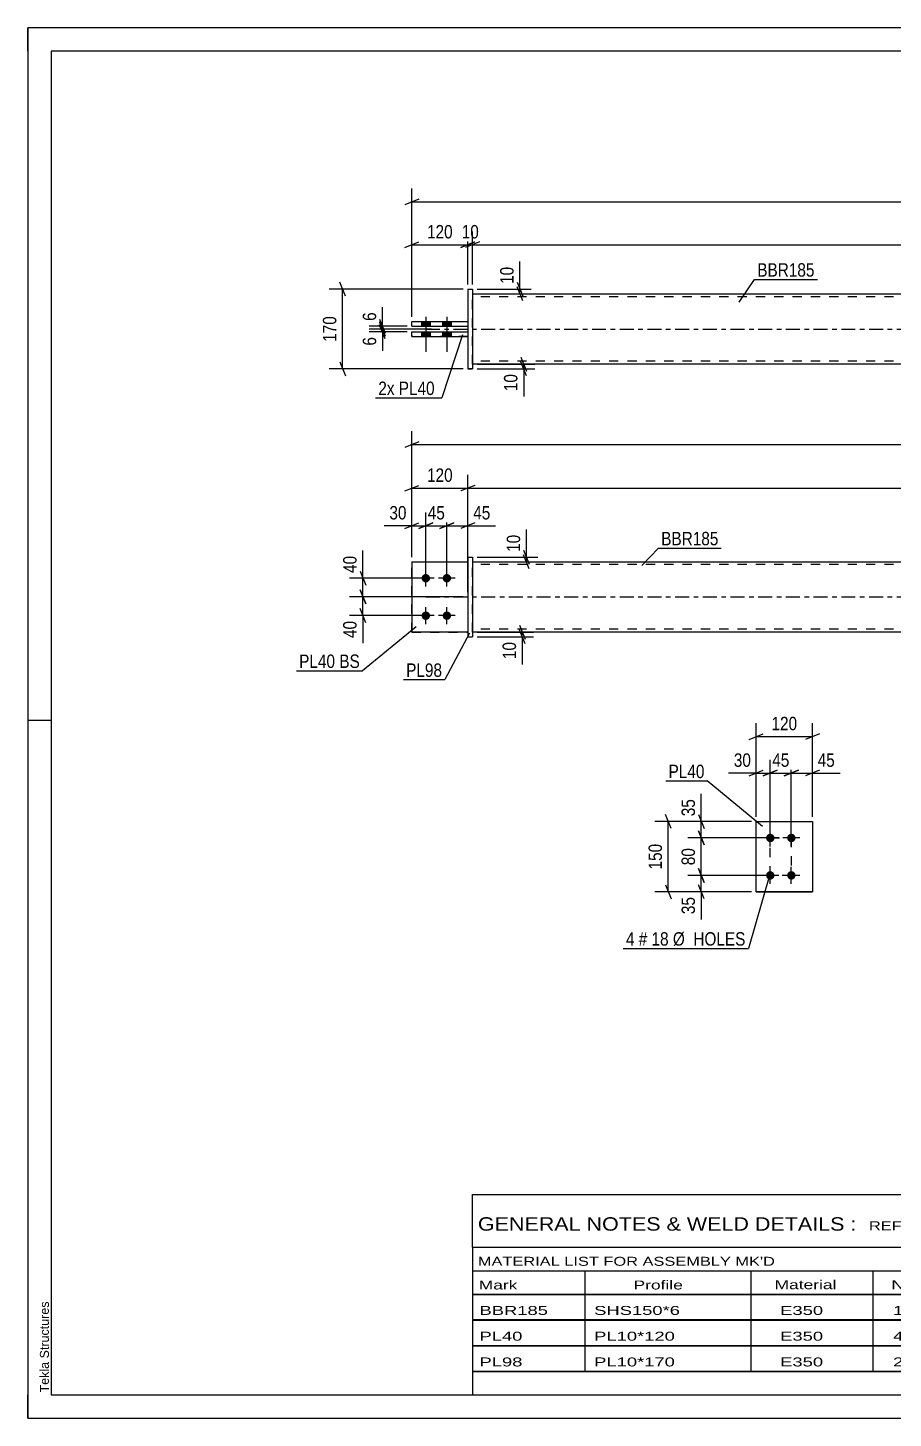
# Model space of a CAD drawing. Header units: millimetres. Extents: x 0 to 420, y 0 to 297.
# Drawn here: x 0 to 184.9, y 0 to 297 of the extents above; entities that cross this region are included whole.
import ezdxf

# ---------------------------------------------------------------- set-up
doc = ezdxf.new("R2010")
doc.units = ezdxf.units.MM
doc.linetypes.add('DXK_LINE_DOT2', pattern=[3.9198, 1.9599, -1.9599])
doc.linetypes.add('DXK_LINE_DOT3', pattern=[5.9187, 2.979, -0.9799, 0.9799, -0.9799])
doc.styles.add('Arial', font='ARIAL.TTF', dxfattribs={"height": 0.2})
doc.styles.add('Arial Narrow', font='ARIALN.TTF', dxfattribs={"height": 0.2})

# ---------------------------------------------------------------- blocks, each defined once
blk = doc.blocks.new('Unknown-580608851-1163')
at = {"color": 5, "linetype": 'Continuous'}
for p, q in [((420, 297), (0, 297)), ((0, 297), (0, 0)), ((0, 292), (0, 297)), ((415, 292), (5, 292)), ((5, 292), (5, 5)), ((5, 149), (0, 149)), ((0, 0), (0, 5)), ((5, 5), (415, 5)), ((0, 0), (420, 0))]:
    blk.add_line(p, q, dxfattribs=at)
at = {"color": 174, "linetype": 'Continuous', "style": 'Arial'}
blk.add_text('Tekla Structures', height=1.9102, rotation=90, dxfattribs=at).set_placement((4.5, 5.5))
blk = doc.blocks.new('Part-580608851-1769 - 1733')
at = {"color": 2, "linetype": 'Continuous'}
for p, q in [((82.03, 182.93), (94.03, 182.93)), ((82.03, 182.93), (82.03, 167.93)), ((94.03, 167.93), (82.03, 167.93)), ((82.03, 167.93), (82.03, 167.93))]:
    blk.add_line(p, q, dxfattribs=at)
at = {"color": 7, "linetype": 'DXK_LINE_DOT2'}
for p, q in [((82.03, 182.93), (94.03, 182.93)), ((94.03, 182.93), (94.03, 182.93)), ((94.03, 182.93), (94.03, 167.93)), ((82.03, 167.93), (94.03, 167.93))]:
    blk.add_line(p, q, dxfattribs=at)
blk = doc.blocks.new('Part-580608851-1759 - 1733')
at = {"color": 2, "linetype": 'Continuous'}
for p, q in [((94.03, 183.93), (95.03, 183.93)), ((94.03, 183.93), (94.03, 166.93)), ((95.03, 183.93), (95.03, 183.93)), ((95.03, 183.93), (95.03, 166.93)), ((94.03, 166.93), (95.03, 166.93))]:
    blk.add_line(p, q, dxfattribs=at)
at = {"color": 7, "linetype": 'DXK_LINE_DOT2'}
for p, q in [((94.03, 183.93), (95.03, 183.93)), ((94.03, 166.93), (95.03, 166.93))]:
    blk.add_line(p, q, dxfattribs=at)
blk = doc.blocks.new('Part-580608851-1764 - 1733')
at = {"color": 7, "linetype": 'DXK_LINE_DOT2'}
for p, q in [((82.03, 182.93), (94.03, 182.93)), ((82.03, 182.93), (94.03, 182.93)), ((82.03, 167.93), (82.03, 182.93)), ((94.03, 182.93), (94.03, 182.93)), ((94.03, 182.93), (94.03, 167.93)), ((82.03, 167.93), (94.03, 167.93)), ((94.03, 167.93), (82.03, 167.93)), ((82.03, 167.93), (82.03, 167.93))]:
    blk.add_line(p, q, dxfattribs=at)
blk = doc.blocks.new('Part-580608851-1779 - 1733')
at = {"color": 2, "linetype": 'Continuous'}
for p, q in [((95.03, 182.93), (337.83, 182.93)), ((337.83, 167.93), (95.03, 167.93))]:
    blk.add_line(p, q, dxfattribs=at)
at = {"color": 7, "linetype": 'DXK_LINE_DOT2'}
for p, q in [((95.03, 167.93), (95.03, 182.93)), ((337.83, 182.33), (95.03, 182.33)), ((337.83, 167.93), (337.83, 182.93)), ((337.83, 168.53), (95.03, 168.53))]:
    blk.add_line(p, q, dxfattribs=at)
at = {"color": 7, "linetype": 'DXK_LINE_DOT3'}
blk.add_line((85.03, 175.43), (347.83, 175.43), dxfattribs=at)
blk = doc.blocks.new('Bolt-580608851-1781 - 1733')
at = {"linetype": 'Continuous'}
for points in [[(85.03, 180.33), (85.22, 180.31), (85.4, 180.25), (85.56, 180.15), (85.7, 180.03), (85.81, 179.88), (85.89, 179.7), (85.93, 179.52), (85.93, 179.33), (85.89, 179.15), (85.81, 178.98), (85.7, 178.82), (85.56, 178.7), (85.4, 178.6), (85.22, 178.55), (85.03, 178.53), (84.84, 178.55), (84.67, 178.6), (84.5, 178.7), (84.36, 178.82), (84.25, 178.98), (84.18, 179.15), (84.14, 179.33), (84.14, 179.52), (84.18, 179.7), (84.25, 179.88), (84.36, 180.03), (84.5, 180.15), (84.67, 180.25), (84.84, 180.31)], [(89.53, 180.33), (89.72, 180.31), (89.9, 180.25), (90.06, 180.15), (90.2, 180.03), (90.31, 179.88), (90.39, 179.7), (90.43, 179.52), (90.43, 179.33), (90.39, 179.15), (90.31, 178.98), (90.2, 178.82), (90.06, 178.7), (89.9, 178.6), (89.72, 178.55), (89.53, 178.53), (89.34, 178.55), (89.17, 178.6), (89, 178.7), (88.86, 178.82), (88.75, 178.98), (88.68, 179.15), (88.64, 179.33), (88.64, 179.52), (88.68, 179.7), (88.75, 179.88), (88.86, 180.03), (89, 180.15), (89.17, 180.25), (89.34, 180.31)], [(85.03, 172.33), (85.22, 172.31), (85.4, 172.25), (85.56, 172.15), (85.7, 172.03), (85.81, 171.88), (85.89, 171.7), (85.93, 171.52), (85.93, 171.33), (85.89, 171.15), (85.81, 170.98), (85.7, 170.82), (85.56, 170.7), (85.4, 170.6), (85.22, 170.55), (85.03, 170.53), (84.84, 170.55), (84.67, 170.6), (84.5, 170.7), (84.36, 170.82), (84.25, 170.98), (84.18, 171.15), (84.14, 171.33), (84.14, 171.52), (84.18, 171.7), (84.25, 171.88), (84.36, 172.03), (84.5, 172.15), (84.67, 172.25), (84.84, 172.31)], [(89.53, 172.33), (89.72, 172.31), (89.9, 172.25), (90.06, 172.15), (90.2, 172.03), (90.31, 171.88), (90.39, 171.7), (90.43, 171.52), (90.43, 171.33), (90.39, 171.15), (90.31, 170.98), (90.2, 170.82), (90.06, 170.7), (89.9, 170.6), (89.72, 170.55), (89.53, 170.53), (89.34, 170.55), (89.17, 170.6), (89, 170.7), (88.86, 170.82), (88.75, 170.98), (88.68, 171.15), (88.64, 171.33), (88.64, 171.52), (88.68, 171.7), (88.75, 171.88), (88.86, 172.03), (89, 172.15), (89.17, 172.25), (89.34, 172.31)]]:
    blk.add_hatch(color=1, dxfattribs=at).paths.add_polyline_path(points)
at = {"color": 1, "linetype": 'Continuous'}
for p, q in [((85.03, 177.63), (85.03, 181.23)), ((89.53, 177.63), (89.53, 181.23)), ((86.83, 179.43), (83.23, 179.43)), ((91.33, 179.43), (87.73, 179.43)), ((85.03, 169.63), (85.03, 173.23)), ((89.53, 169.63), (89.53, 173.23)), ((86.83, 171.43), (83.23, 171.43)), ((91.33, 171.43), (87.73, 171.43))]:
    blk.add_line(p, q, dxfattribs=at)
blk = doc.blocks.new('Part-580608851-1446 - 1390')
at = {"color": 2, "linetype": 'Continuous'}
for p, q in [((82.03, 234.26), (94.03, 234.26)), ((82.03, 233.26), (82.03, 234.26)), ((82.03, 233.26), (94.03, 233.26)), ((82.03, 233.26), (82.03, 233.26))]:
    blk.add_line(p, q, dxfattribs=at)
at = {"color": 7, "linetype": 'DXK_LINE_DOT2'}
for p, q in [((82.03, 234.26), (94.03, 234.26)), ((82.03, 234.26), (82.03, 234.26)), ((82.03, 233.26), (94.03, 233.26)), ((94.03, 234.26), (94.03, 233.26))]:
    blk.add_line(p, q, dxfattribs=at)
blk = doc.blocks.new('Bolt-580608851-1398 - 1390')
at = {"linetype": 'Continuous'}
for points in [[(84.13, 233.26), (85.93, 233.26), (85.93, 234.26), (84.13, 234.26)], [(84.13, 233.26), (85.93, 233.26), (85.93, 234.26), (84.13, 234.26)], [(84.13, 231.06), (85.93, 231.06), (85.93, 232.06), (84.13, 232.06)], [(84.13, 231.06), (85.93, 231.06), (85.93, 232.06), (84.13, 232.06)], [(88.63, 233.26), (90.43, 233.26), (90.43, 234.26), (88.63, 234.26)], [(88.63, 233.26), (90.43, 233.26), (90.43, 234.26), (88.63, 234.26)], [(88.63, 231.06), (90.43, 231.06), (90.43, 232.06), (88.63, 232.06)], [(88.63, 231.06), (90.43, 231.06), (90.43, 232.06), (88.63, 232.06)]]:
    blk.add_hatch(color=1, dxfattribs=at).paths.add_polyline_path(points)
at = {"color": 1, "linetype": 'Continuous'}
for p, q in [((85.03, 235.26), (85.03, 227.76)), ((85.03, 235.26), (85.03, 227.76)), ((89.53, 235.26), (89.53, 227.76)), ((89.53, 235.26), (89.53, 227.76)), ((84.13, 234.26), (84.13, 233.26)), ((84.13, 234.26), (84.13, 233.26)), ((84.13, 232.06), (84.13, 231.06)), ((84.13, 232.06), (84.13, 231.06)), ((85.93, 234.26), (85.93, 233.26)), ((85.93, 234.26), (85.93, 233.26)), ((85.93, 232.06), (85.93, 231.06)), ((85.93, 232.06), (85.93, 231.06)), ((88.63, 234.26), (88.63, 233.26)), ((88.63, 234.26), (88.63, 233.26)), ((88.63, 232.06), (88.63, 231.06)), ((88.63, 232.06), (88.63, 231.06)), ((90.43, 234.26), (90.43, 233.26)), ((90.43, 234.26), (90.43, 233.26)), ((90.43, 232.06), (90.43, 231.06)), ((90.43, 232.06), (90.43, 231.06))]:
    blk.add_line(p, q, dxfattribs=at)
blk = doc.blocks.new('Part-580608851-1441 - 1390')
at = {"color": 2, "linetype": 'Continuous'}
for p, q in [((82.03, 232.06), (94.03, 232.06)), ((82.03, 231.06), (82.03, 232.06)), ((82.03, 231.06), (94.03, 231.06)), ((82.03, 231.06), (82.03, 231.06))]:
    blk.add_line(p, q, dxfattribs=at)
at = {"color": 7, "linetype": 'DXK_LINE_DOT2'}
for p, q in [((82.03, 232.06), (94.03, 232.06)), ((94.03, 232.06), (94.03, 231.06)), ((94.03, 231.06), (82.03, 231.06))]:
    blk.add_line(p, q, dxfattribs=at)
blk = doc.blocks.new('Part-580608851-1425 - 1390')
at = {"color": 2, "linetype": 'Continuous'}
for p, q in [((95.03, 240.16), (337.83, 240.16)), ((337.83, 225.16), (95.03, 225.16))]:
    blk.add_line(p, q, dxfattribs=at)
at = {"color": 7, "linetype": 'DXK_LINE_DOT2'}
for p, q in [((95.03, 225.16), (95.03, 240.16)), ((337.83, 239.56), (95.03, 239.56)), ((337.83, 240.16), (337.83, 225.16)), ((337.83, 225.76), (95.03, 225.76))]:
    blk.add_line(p, q, dxfattribs=at)
at = {"color": 7, "linetype": 'DXK_LINE_DOT3'}
blk.add_line((85.03, 232.66), (347.83, 232.66), dxfattribs=at)
blk = doc.blocks.new('Part-580608851-1447 - 1390')
at = {"color": 2, "linetype": 'Continuous'}
for p, q in [((94.03, 241.16), (95.03, 241.16)), ((94.03, 241.16), (94.03, 224.16)), ((95.03, 241.16), (95.03, 241.16)), ((95.03, 241.16), (95.03, 224.16)), ((95.03, 224.16), (94.03, 224.16)), ((94.03, 224.16), (94.03, 224.16))]:
    blk.add_line(p, q, dxfattribs=at)
at = {"color": 7, "linetype": 'DXK_LINE_DOT2'}
for p, q in [((94.03, 241.16), (95.03, 241.16)), ((95.03, 241.16), (95.03, 241.16)), ((94.03, 224.16), (95.03, 224.16))]:
    blk.add_line(p, q, dxfattribs=at)
blk = doc.blocks.new('Part-580608851-2112 - 2105')
at = {"color": 2, "linetype": 'Continuous'}
for p, q in [((155.62, 127.44), (167.62, 127.44)), ((155.62, 112.44), (155.62, 127.44)), ((167.62, 127.44), (167.62, 112.44)), ((155.62, 112.44), (167.62, 112.44)), ((167.62, 112.44), (155.62, 112.44)), ((155.62, 112.44), (155.62, 112.44))]:
    blk.add_line(p, q, dxfattribs=at)
at = {"color": 7, "linetype": 'DXK_LINE_DOT2'}
for p in [(155.62, 127.44), (167.62, 127.44)]:
    blk.add_line(p, (167.62, 127.44), dxfattribs=at)
blk = doc.blocks.new('Bolt-580608851-2145 - 2105')
at = {"linetype": 'Continuous'}
for points in [[(158.62, 123.04), (158.44, 123.06), (158.26, 123.12), (158.09, 123.22), (157.95, 123.34), (157.84, 123.49), (157.77, 123.67), (157.73, 123.85), (157.73, 124.04), (157.77, 124.22), (157.84, 124.39), (157.95, 124.55), (158.09, 124.67), (158.26, 124.77), (158.44, 124.82), (158.62, 124.84), (158.81, 124.82), (158.99, 124.77), (159.15, 124.67), (159.29, 124.55), (159.4, 124.39), (159.48, 124.22), (159.52, 124.04), (159.52, 123.85), (159.48, 123.67), (159.4, 123.49), (159.29, 123.34), (159.15, 123.22), (158.99, 123.12), (158.81, 123.06)], [(163.12, 123.04), (162.94, 123.06), (162.76, 123.12), (162.59, 123.22), (162.45, 123.34), (162.34, 123.49), (162.27, 123.67), (162.23, 123.85), (162.23, 124.04), (162.27, 124.22), (162.34, 124.39), (162.45, 124.55), (162.59, 124.67), (162.76, 124.77), (162.94, 124.82), (163.12, 124.84), (163.31, 124.82), (163.49, 124.77), (163.65, 124.67), (163.79, 124.55), (163.9, 124.39), (163.98, 124.22), (164.02, 124.04), (164.02, 123.85), (163.98, 123.67), (163.9, 123.49), (163.79, 123.34), (163.65, 123.22), (163.49, 123.12), (163.31, 123.06)], [(158.62, 115.04), (158.44, 115.06), (158.26, 115.12), (158.09, 115.22), (157.95, 115.34), (157.84, 115.49), (157.77, 115.67), (157.73, 115.85), (157.73, 116.04), (157.77, 116.22), (157.84, 116.39), (157.95, 116.55), (158.09, 116.67), (158.26, 116.77), (158.44, 116.82), (158.62, 116.84), (158.81, 116.82), (158.99, 116.77), (159.15, 116.67), (159.29, 116.55), (159.4, 116.39), (159.48, 116.22), (159.52, 116.04), (159.52, 115.85), (159.48, 115.67), (159.4, 115.49), (159.29, 115.34), (159.15, 115.22), (158.99, 115.12), (158.81, 115.06)], [(163.12, 115.04), (162.94, 115.06), (162.76, 115.12), (162.59, 115.22), (162.45, 115.34), (162.34, 115.49), (162.27, 115.67), (162.23, 115.85), (162.23, 116.04), (162.27, 116.22), (162.34, 116.39), (162.45, 116.55), (162.59, 116.67), (162.76, 116.77), (162.94, 116.82), (163.12, 116.84), (163.31, 116.82), (163.49, 116.77), (163.65, 116.67), (163.79, 116.55), (163.9, 116.39), (163.98, 116.22), (164.02, 116.04), (164.02, 115.85), (163.98, 115.67), (163.9, 115.49), (163.79, 115.34), (163.65, 115.22), (163.49, 115.12), (163.31, 115.06)]]:
    blk.add_hatch(color=1, dxfattribs=at).paths.add_polyline_path(points)
at = {"color": 1, "linetype": 'Continuous'}
for p, q in [((158.62, 122.15), (158.62, 125.75)), ((163.12, 122.15), (163.12, 125.75)), ((160.42, 123.95), (156.82, 123.95)), ((164.92, 123.95), (161.32, 123.95)), ((160.42, 115.95), (156.82, 115.95)), ((158.62, 114.15), (158.62, 117.75)), ((164.92, 115.95), (161.32, 115.95)), ((163.12, 114.15), (163.12, 117.75))]:
    blk.add_line(p, q, dxfattribs=at)
blk = doc.blocks.new('Rectangle-580608851-2255 - 2105')
at = {"color": 1, "linetype": 'DXK_LINE_DOT2'}
blk.add_lwpolyline([(158.62, 123.95), (163.12, 123.95), (163.12, 115.95), (158.62, 115.95), (158.62, 123.95)], close=True, dxfattribs=at)
blk = doc.blocks.new('StraightDimension-580608851-1955 - 1733')
at = {"color": 7, "linetype": 'Continuous'}
for p, q in [((84.03, 179.43), (68.74, 179.43)), ((70.99, 180.93), (72.19, 177.93)), ((71.59, 175.43), (71.59, 179.43)), ((93.03, 175.43), (68.74, 175.43)), ((72.19, 173.93), (70.99, 176.93))]:
    blk.add_line(p, q, dxfattribs=at)
at = {"color": 0}
blk.add_wipeout([(70.84, 184.81), (66.64, 184.81), (66.64, 179.95), (70.84, 179.95)], dxfattribs=at)
at = {"color": 7, "linetype": 'Continuous'}
blk.add_line((71.59, 179.43), (71.59, 185.33), dxfattribs=at)
blk.add_line((71.59, 179.43), (71.59, 185.33), dxfattribs=at)
at = {"color": 3, "style": 'Arial Narrow'}
blk.add_text('40', height=2.863, rotation=90.0002, dxfattribs=at).set_placement((70.24, 180.55))
blk = doc.blocks.new('StraightDimension-580608851-1784 - 1733')
at = {"color": 7, "linetype": 'Continuous'}
for p, q in [((105.05, 169.43), (106.25, 166.43)), ((96.03, 167.93), (108.05, 167.93)), ((96.03, 166.93), (108.05, 166.93)), ((106.25, 165.43), (105.05, 168.43)), ((105.65, 166.93), (105.65, 167.93))]:
    blk.add_line(p, q, dxfattribs=at)
at = {"color": 0}
blk.add_wipeout([(104.9, 166.4), (100.7, 166.4), (100.7, 161.55), (104.9, 161.55)], dxfattribs=at)
at = {"color": 7, "linetype": 'Continuous'}
blk.add_line((105.65, 166.93), (105.65, 161.02), dxfattribs=at)
blk.add_line((105.65, 166.93), (105.65, 161.02), dxfattribs=at)
at = {"color": 3, "style": 'Arial Narrow'}
blk.add_text('10', height=2.863, rotation=90.0002, dxfattribs=at).set_placement((104.3, 162.15))
blk = doc.blocks.new('StraightDimension-580608851-1857 - 1733')
at = {"color": 7, "linetype": 'Continuous'}
for p, q in [((83.53, 208.58), (80.53, 207.38)), ((82.03, 183.93), (82.03, 210.83)), ((82.03, 207.98), (350.83, 207.98)), ((349.33, 207.38), (352.33, 208.58)), ((350.83, 183.92), (350.83, 210.83))]:
    blk.add_line(p, q, dxfattribs=at)
at = {"color": 0}
blk.add_wipeout([(220.69, 208.73), (220.69, 212.93), (212.17, 212.93), (212.17, 208.73)], dxfattribs=at)
at = {"color": 3, "style": 'Arial Narrow'}
blk.add_text('2688', height=2.863, dxfattribs=at).set_placement((212.77, 209.33))
blk = doc.blocks.new('StraightDimension-580608851-1793 - 1733')
at = {"color": 7, "linetype": 'Continuous'}
for p, q in [((105.93, 185.43), (107.13, 182.43)), ((107.13, 181.43), (105.93, 184.43)), ((96.03, 183.93), (108.93, 183.93)), ((96.03, 182.93), (108.93, 182.93)), ((106.53, 182.93), (106.53, 183.93))]:
    blk.add_line(p, q, dxfattribs=at)
at = {"color": 0}
blk.add_wipeout([(105.78, 189.31), (101.58, 189.31), (101.58, 184.45), (105.78, 184.45)], dxfattribs=at)
at = {"color": 7, "linetype": 'Continuous'}
blk.add_line((106.53, 183.93), (106.53, 189.83), dxfattribs=at)
blk.add_line((106.53, 183.93), (106.53, 189.83), dxfattribs=at)
at = {"color": 3, "style": 'Arial Narrow'}
blk.add_text('10', height=2.863, rotation=90.0002, dxfattribs=at).set_placement((105.18, 185.05))
blk = doc.blocks.new('StraightDimension-580608851-1930 - 1733')
at = {"color": 7, "linetype": 'Continuous'}
for p, q in [((80.53, 198.06), (83.53, 199.26)), ((82.03, 183.93), (82.03, 201.51)), ((95.53, 199.26), (92.53, 198.06)), ((94.03, 176.43), (94.03, 201.51)), ((82.03, 198.66), (94.03, 198.66))]:
    blk.add_line(p, q, dxfattribs=at)
at = {"color": 0}
blk.add_wipeout([(91.37, 199.41), (91.37, 203.61), (84.69, 203.61), (84.69, 199.41)], dxfattribs=at)
at = {"color": 3, "style": 'Arial Narrow'}
blk.add_text('120', height=2.863, dxfattribs=at).set_placement((85.29, 200.01))
blk = doc.blocks.new('StraightDimension-580608851-1915 - 1733')
at = {"color": 7, "linetype": 'Continuous'}
for p, q in [((95.53, 199.26), (92.53, 198.06)), ((94.03, 176.43), (94.03, 201.51)), ((337.33, 198.06), (340.33, 199.26)), ((338.83, 183.92), (338.83, 201.51)), ((94.03, 198.66), (338.83, 198.66))]:
    blk.add_line(p, q, dxfattribs=at)
at = {"color": 0}
blk.add_wipeout([(220.69, 199.41), (220.69, 203.61), (212.17, 203.61), (212.17, 199.41)], dxfattribs=at)
at = {"color": 3, "style": 'Arial Narrow'}
blk.add_text('2448', height=2.863, dxfattribs=at).set_placement((212.77, 200.01))
blk = doc.blocks.new('StraightDimension-580608851-1946 - 1733')
at = {"color": 7, "linetype": 'Continuous'}
for p, q in [((93.03, 175.43), (68.74, 175.43)), ((70.99, 176.93), (72.19, 173.93)), ((71.59, 171.43), (71.59, 175.43)), ((72.19, 169.93), (70.99, 172.93)), ((84.03, 171.43), (68.74, 171.43))]:
    blk.add_line(p, q, dxfattribs=at)
at = {"color": 0}
blk.add_wipeout([(70.84, 170.9), (66.64, 170.9), (66.64, 166.05), (70.84, 166.05)], dxfattribs=at)
at = {"color": 7, "linetype": 'Continuous'}
blk.add_line((71.59, 171.43), (71.59, 165.52), dxfattribs=at)
blk.add_line((71.59, 171.43), (71.59, 165.52), dxfattribs=at)
at = {"color": 3, "style": 'Arial Narrow'}
blk.add_text('40', height=2.863, rotation=90.0002, dxfattribs=at).set_placement((70.24, 166.65))
blk = doc.blocks.new('StraightDimension-580608851-1965 - 1733')
at = {"color": 7, "linetype": 'Continuous'}
for p, q in [((89.53, 180.43), (89.53, 193.48)), ((94.03, 183.93), (94.03, 193.48)), ((88.03, 190.03), (91.03, 191.23)), ((89.53, 190.63), (94.03, 190.63)), ((95.53, 191.23), (92.53, 190.03))]:
    blk.add_line(p, q, dxfattribs=at)
at = {"color": 0}
blk.add_wipeout([(99.41, 191.38), (99.41, 195.58), (94.56, 195.58), (94.56, 191.38)], dxfattribs=at)
at = {"color": 7, "linetype": 'Continuous'}
blk.add_line((94.03, 190.63), (99.94, 190.63), dxfattribs=at)
blk.add_line((94.03, 190.63), (99.94, 190.63), dxfattribs=at)
at = {"color": 3, "style": 'Arial Narrow'}
blk.add_text('45', height=2.863, dxfattribs=at).set_placement((95.16, 191.98))
blk = doc.blocks.new('StraightDimension-580608851-1982 - 1733')
at = {"color": 7, "linetype": 'Continuous'}
for p, q in [((85.03, 180.43), (85.03, 193.48)), ((89.53, 180.43), (89.53, 193.48)), ((83.53, 190.03), (86.53, 191.23)), ((85.03, 190.63), (89.53, 190.63)), ((91.03, 191.23), (88.03, 190.03))]:
    blk.add_line(p, q, dxfattribs=at)
at = {"color": 0}
blk.add_wipeout([(89.71, 191.38), (89.71, 195.58), (84.85, 195.58), (84.85, 191.38)], dxfattribs=at)
at = {"color": 3, "style": 'Arial Narrow'}
blk.add_text('45', height=2.863, dxfattribs=at).set_placement((85.45, 191.98))
blk = doc.blocks.new('StraightDimension-580608851-1995 - 1733')
at = {"color": 7, "linetype": 'Continuous'}
for p, q in [((82.03, 183.93), (82.03, 193.48)), ((85.03, 180.43), (85.03, 193.48)), ((80.53, 190.03), (83.53, 191.23)), ((82.03, 190.63), (85.03, 190.63)), ((86.53, 191.23), (83.53, 190.03))]:
    blk.add_line(p, q, dxfattribs=at)
at = {"color": 0}
blk.add_wipeout([(81.51, 191.38), (81.51, 195.58), (76.65, 195.58), (76.65, 191.38)], dxfattribs=at)
at = {"color": 7, "linetype": 'Continuous'}
blk.add_line((82.03, 190.63), (76.13, 190.63), dxfattribs=at)
blk.add_line((82.03, 190.63), (76.13, 190.63), dxfattribs=at)
at = {"color": 3, "style": 'Arial Narrow'}
blk.add_text('30', height=2.863, dxfattribs=at).set_placement((77.25, 191.98))
blk = doc.blocks.new('StraightDimension-580608851-1488 - 1390')
at = {"color": 7, "linetype": 'Continuous'}
for p, q in [((105.34, 226.66), (106.54, 223.66)), ((96.03, 225.16), (108.34, 225.16)), ((96.03, 224.16), (108.34, 224.16)), ((106.54, 222.66), (105.34, 225.66)), ((105.94, 224.16), (105.94, 225.16))]:
    blk.add_line(p, q, dxfattribs=at)
at = {"color": 0}
blk.add_wipeout([(105.19, 223.64), (100.99, 223.64), (100.99, 218.78), (105.19, 218.78)], dxfattribs=at)
at = {"color": 7, "linetype": 'Continuous'}
blk.add_line((105.94, 224.16), (105.94, 218.26), dxfattribs=at)
blk.add_line((105.94, 224.16), (105.94, 218.26), dxfattribs=at)
at = {"color": 3, "style": 'Arial Narrow'}
blk.add_text('10', height=2.863, rotation=90.0002, dxfattribs=at).set_placement((104.59, 219.38))
blk = doc.blocks.new('StraightDimension-580608851-1498 - 1390')
at = {"color": 7, "linetype": 'Continuous'}
for p, q in [((96.03, 241.16), (107.53, 241.16)), ((104.53, 242.66), (105.73, 239.66)), ((105.73, 238.66), (104.53, 241.66)), ((105.13, 240.16), (105.13, 241.16)), ((96.03, 240.16), (107.53, 240.16))]:
    blk.add_line(p, q, dxfattribs=at)
at = {"color": 0}
blk.add_wipeout([(104.38, 246.54), (100.18, 246.54), (100.18, 241.69), (104.38, 241.69)], dxfattribs=at)
at = {"color": 7, "linetype": 'Continuous'}
blk.add_line((105.13, 241.16), (105.13, 247.07), dxfattribs=at)
blk.add_line((105.13, 241.16), (105.13, 247.07), dxfattribs=at)
at = {"color": 3, "style": 'Arial Narrow'}
blk.add_text('10', height=2.863, rotation=90.0002, dxfattribs=at).set_placement((103.78, 242.29))
blk = doc.blocks.new('StraightDimension-580608851-1509 - 1390')
at = {"color": 7, "linetype": 'Continuous'}
for p, q in [((93.03, 241.16), (64.41, 241.16)), ((67.86, 239.66), (66.66, 242.66)), ((67.26, 224.16), (67.26, 241.16)), ((93.03, 224.16), (64.41, 224.16)), ((66.66, 225.66), (67.86, 222.66))]:
    blk.add_line(p, q, dxfattribs=at)
at = {"color": 0}
blk.add_wipeout([(66.51, 236), (62.31, 236), (62.31, 229.32), (66.51, 229.32)], dxfattribs=at)
at = {"color": 3, "style": 'Arial Narrow'}
blk.add_text('170', height=2.863, rotation=90.0002, dxfattribs=at).set_placement((65.91, 229.92))
blk = doc.blocks.new('StraightDimension-580608851-1520 - 1390')
at = {"color": 7, "linetype": 'Continuous'}
for p, q in [((82.03, 235.26), (82.03, 262.65)), ((350.83, 235.24), (350.83, 262.65)), ((83.53, 260.4), (80.53, 259.2)), ((82.03, 259.8), (350.83, 259.8)), ((349.33, 259.2), (352.33, 260.4))]:
    blk.add_line(p, q, dxfattribs=at)
at = {"color": 0}
blk.add_wipeout([(220.69, 260.55), (220.69, 264.75), (212.17, 264.75), (212.17, 260.55)], dxfattribs=at)
at = {"color": 3, "style": 'Arial Narrow'}
blk.add_text('2688', height=2.863, dxfattribs=at).set_placement((212.77, 261.15))
blk = doc.blocks.new('StraightDimension-580608851-1531 - 1390')
at = {"color": 7, "linetype": 'Continuous'}
for p, q in [((82.03, 235.26), (82.03, 253.51)), ((94.03, 242.16), (94.03, 253.51)), ((80.53, 250.06), (83.53, 251.26)), ((82.03, 250.66), (94.03, 250.66)), ((95.53, 251.26), (92.53, 250.06))]:
    blk.add_line(p, q, dxfattribs=at)
at = {"color": 0}
blk.add_wipeout([(91.37, 251.41), (91.37, 255.61), (84.69, 255.61), (84.69, 251.41)], dxfattribs=at)
at = {"color": 3, "style": 'Arial Narrow'}
blk.add_text('120', height=2.863, dxfattribs=at).set_placement((85.29, 252.01))
blk = doc.blocks.new('StraightDimension-580608851-1541 - 1390')
at = {"color": 7, "linetype": 'Continuous'}
for p, q in [((94.03, 242.16), (94.03, 253.51)), ((95.03, 242.16), (95.03, 253.51)), ((92.53, 250.06), (95.53, 251.26)), ((96.53, 251.26), (93.53, 250.06)), ((94.03, 250.66), (95.03, 250.66))]:
    blk.add_line(p, q, dxfattribs=at)
at = {"color": 0}
blk.add_wipeout([(96.96, 251.41), (96.96, 255.61), (92.1, 255.61), (92.1, 251.41)], dxfattribs=at)
at = {"color": 3, "style": 'Arial Narrow'}
blk.add_text('10', height=2.863, dxfattribs=at).set_placement((92.7, 252.01))
blk = doc.blocks.new('StraightDimension-580608851-1571 - 1390')
at = {"color": 7, "linetype": 'Continuous'}
for p, q in [((95.03, 242.16), (95.03, 253.51)), ((337.83, 242.18), (337.83, 253.51)), ((96.53, 251.26), (93.53, 250.06)), ((95.03, 250.66), (337.83, 250.66)), ((336.33, 250.06), (339.33, 251.26))]:
    blk.add_line(p, q, dxfattribs=at)
at = {"color": 0}
blk.add_wipeout([(220.69, 251.41), (220.69, 255.61), (212.17, 255.61), (212.17, 251.41)], dxfattribs=at)
at = {"color": 3, "style": 'Arial Narrow'}
blk.add_text('2428', height=2.863, dxfattribs=at).set_placement((212.77, 252.01))
blk = doc.blocks.new('StraightDimension-580608851-1676 - 1390')
at = {"color": 7, "linetype": 'Continuous'}
for p, q in [((86.28, 232.66), (72.92, 232.66)), ((81.03, 232.06), (72.92, 232.06)), ((75.17, 234.16), (76.37, 231.16)), ((76.37, 230.56), (75.17, 233.56)), ((75.77, 232.06), (75.77, 232.66))]:
    blk.add_line(p, q, dxfattribs=at)
at = {"color": 0}
blk.add_wipeout([(75.02, 231.54), (70.82, 231.54), (70.82, 228.51), (75.02, 228.51)], dxfattribs=at)
at = {"color": 7, "linetype": 'Continuous'}
blk.add_line((75.77, 232.06), (75.77, 227.98), dxfattribs=at)
blk.add_line((75.77, 232.06), (75.77, 227.98), dxfattribs=at)
at = {"color": 3, "style": 'Arial Narrow'}
blk.add_text('6', height=2.86, rotation=90.0002, dxfattribs=at).set_placement((74.42, 229.11))
blk = doc.blocks.new('StraightDimension-580608851-1686 - 1390')
at = {"color": 7, "linetype": 'Continuous'}
for p, q in [((75.17, 234.76), (76.37, 231.76)), ((81.03, 233.26), (72.92, 233.26)), ((86.28, 232.66), (72.92, 232.66)), ((76.37, 231.16), (75.17, 234.16)), ((75.77, 232.66), (75.77, 233.26))]:
    blk.add_line(p, q, dxfattribs=at)
at = {"color": 0}
blk.add_wipeout([(75.02, 236.82), (70.82, 236.82), (70.82, 233.79), (75.02, 233.79)], dxfattribs=at)
at = {"color": 7, "linetype": 'Continuous'}
blk.add_line((75.77, 233.26), (75.77, 237.34), dxfattribs=at)
blk.add_line((75.77, 233.26), (75.77, 237.34), dxfattribs=at)
at = {"color": 3, "style": 'Arial Narrow'}
blk.add_text('6', height=2.86, rotation=90.0002, dxfattribs=at).set_placement((74.42, 234.39))
blk = doc.blocks.new('StraightDimension-580608851-2165 - 2105')
at = {"color": 7, "linetype": 'Continuous'}
for p, q in [((163.12, 124.95), (163.12, 140.64)), ((167.62, 128.45), (167.62, 140.64)), ((161.62, 137.19), (164.62, 138.39)), ((163.12, 137.79), (167.62, 137.79)), ((169.12, 138.39), (166.12, 137.19))]:
    blk.add_line(p, q, dxfattribs=at)
at = {"color": 0}
blk.add_wipeout([(173, 138.54), (173, 142.74), (168.15, 142.74), (168.15, 138.54)], dxfattribs=at)
at = {"color": 7, "linetype": 'Continuous'}
blk.add_line((167.62, 137.79), (173.53, 137.79), dxfattribs=at)
blk.add_line((167.62, 137.79), (173.53, 137.79), dxfattribs=at)
at = {"color": 3, "style": 'Arial Narrow'}
blk.add_text('45', height=2.863, dxfattribs=at).set_placement((168.75, 139.14))
blk = doc.blocks.new('StraightDimension-580608851-2148 - 2105')
at = {"color": 7, "linetype": 'Continuous'}
for p, q in [((154.12, 145), (157.12, 146.2)), ((155.62, 128.45), (155.62, 148.45)), ((155.62, 145.6), (167.62, 145.6)), ((169.12, 146.2), (166.12, 145)), ((167.62, 128.45), (167.62, 148.45))]:
    blk.add_line(p, q, dxfattribs=at)
at = {"color": 0}
blk.add_wipeout([(164.96, 146.35), (164.96, 150.55), (158.28, 150.55), (158.28, 146.35)], dxfattribs=at)
at = {"color": 3, "style": 'Arial Narrow'}
blk.add_text('120', height=2.863, dxfattribs=at).set_placement((158.88, 146.95))
blk = doc.blocks.new('StraightDimension-580608851-2242 - 2105')
at = {"color": 7, "linetype": 'Continuous'}
for p, q in [((157.62, 115.95), (141.03, 115.95)), ((143.28, 117.45), (144.48, 114.45)), ((143.88, 112.45), (143.88, 115.95)), ((144.48, 110.95), (143.28, 113.95)), ((154.62, 112.45), (141.03, 112.45))]:
    blk.add_line(p, q, dxfattribs=at)
at = {"color": 0}
blk.add_wipeout([(143.13, 111.93), (138.93, 111.93), (138.93, 107.07), (143.13, 107.07)], dxfattribs=at)
at = {"color": 7, "linetype": 'Continuous'}
blk.add_line((143.88, 112.45), (143.88, 106.54), dxfattribs=at)
blk.add_line((143.88, 112.45), (143.88, 106.54), dxfattribs=at)
at = {"color": 3, "style": 'Arial Narrow'}
blk.add_text('35', height=2.863, rotation=90.0002, dxfattribs=at).set_placement((142.53, 107.67))
blk = doc.blocks.new('StraightDimension-580608851-2178 - 2105')
at = {"color": 7, "linetype": 'Continuous'}
for p, q in [((158.62, 124.95), (158.62, 140.64)), ((163.12, 124.95), (163.12, 140.64)), ((157.12, 137.19), (160.12, 138.39)), ((158.62, 137.79), (163.12, 137.79)), ((164.62, 138.39), (161.62, 137.19))]:
    blk.add_line(p, q, dxfattribs=at)
at = {"color": 0}
blk.add_wipeout([(163.3, 138.54), (163.3, 142.74), (158.44, 142.74), (158.44, 138.54)], dxfattribs=at)
at = {"color": 3, "style": 'Arial Narrow'}
blk.add_text('45', height=2.863, dxfattribs=at).set_placement((159.04, 139.14))
blk = doc.blocks.new('StraightDimension-580608851-2188 - 2105')
at = {"color": 7, "linetype": 'Continuous'}
for p, q in [((155.62, 128.45), (155.62, 140.64)), ((158.62, 124.95), (158.62, 140.64)), ((154.12, 137.19), (157.12, 138.39)), ((155.62, 137.79), (158.62, 137.79)), ((160.12, 138.39), (157.12, 137.19))]:
    blk.add_line(p, q, dxfattribs=at)
at = {"color": 0}
blk.add_wipeout([(155.1, 138.54), (155.1, 142.74), (150.24, 142.74), (150.24, 138.54)], dxfattribs=at)
at = {"color": 7, "linetype": 'Continuous'}
blk.add_line((155.62, 137.79), (149.72, 137.79), dxfattribs=at)
blk.add_line((155.62, 137.79), (149.72, 137.79), dxfattribs=at)
at = {"color": 3, "style": 'Arial Narrow'}
blk.add_text('30', height=2.863, dxfattribs=at).set_placement((150.84, 139.14))
blk = doc.blocks.new('StraightDimension-580608851-2202 - 2105')
at = {"color": 7, "linetype": 'Continuous'}
for p, q in [((137.43, 125.95), (136.23, 128.95)), ((154.62, 127.45), (133.98, 127.45)), ((136.83, 112.45), (136.83, 127.45)), ((136.23, 113.95), (137.43, 110.95)), ((154.62, 112.45), (133.98, 112.45))]:
    blk.add_line(p, q, dxfattribs=at)
at = {"color": 0}
blk.add_wipeout([(136.08, 123.29), (131.88, 123.29), (131.88, 116.61), (136.08, 116.61)], dxfattribs=at)
at = {"color": 3, "style": 'Arial Narrow'}
blk.add_text('150', height=2.863, rotation=90.0002, dxfattribs=at).set_placement((135.48, 117.21))
blk = doc.blocks.new('StraightDimension-580608851-2219 - 2105')
at = {"color": 7, "linetype": 'Continuous'}
for p, q in [((143.28, 128.95), (144.48, 125.95)), ((154.62, 127.45), (141.03, 127.45)), ((144.48, 122.45), (143.28, 125.45)), ((143.88, 123.95), (143.88, 127.45)), ((157.62, 123.95), (141.03, 123.95))]:
    blk.add_line(p, q, dxfattribs=at)
at = {"color": 0}
blk.add_wipeout([(143.13, 132.83), (138.93, 132.83), (138.93, 127.98), (143.13, 127.98)], dxfattribs=at)
at = {"color": 7, "linetype": 'Continuous'}
blk.add_line((143.88, 127.45), (143.88, 133.36), dxfattribs=at)
blk.add_line((143.88, 127.45), (143.88, 133.36), dxfattribs=at)
at = {"color": 3, "style": 'Arial Narrow'}
blk.add_text('35', height=2.863, rotation=90.0002, dxfattribs=at).set_placement((142.53, 128.58))
blk = doc.blocks.new('StraightDimension-580608851-2232 - 2105')
at = {"color": 7, "linetype": 'Continuous'}
for p, q in [((143.28, 125.45), (144.48, 122.45)), ((157.62, 123.95), (141.03, 123.95)), ((143.88, 115.95), (143.88, 123.95)), ((157.62, 115.95), (141.03, 115.95)), ((144.48, 114.45), (143.28, 117.45))]:
    blk.add_line(p, q, dxfattribs=at)
at = {"color": 0}
blk.add_wipeout([(143.13, 122.37), (138.93, 122.37), (138.93, 117.52), (143.13, 117.52)], dxfattribs=at)
at = {"color": 3, "style": 'Arial Narrow'}
blk.add_text('80', height=2.863, rotation=90.0002, dxfattribs=at).set_placement((142.53, 118.12))
blk = doc.blocks.new('Unknown-580608851-3588')
at = {"color": 7, "linetype": 'Continuous'}
for p, q in [((95, 47.75), (255, 47.75)), ((95, 36.5), (95, 47.75)), ((255, 47.75), (255, 36.5)), ((95, 36.5), (255, 36.5)), ((95, 36.5), (95, 31.5)), ((255, 36.5), (255, 31.5)), ((95, 31.5), (255, 31.5)), ((95, 31.5), (95, 26.5)), ((119, 31.5), (119, 26.5)), ((154.5, 31.5), (154.5, 26.5)), ((180.5, 31.5), (180.5, 26.5)), ((193.5, 31.5), (193.5, 26.5)), ((211, 31.5), (211, 26.5)), ((233, 31.5), (233, 26.5)), ((255, 31.5), (255, 26.5)), ((95, 26.5), (255, 26.5)), ((95, 26.45), (95, 21.05)), ((95, 26.45), (255, 26.45)), ((119, 26.5), (119, 21)), ((154.5, 26.5), (154.5, 21)), ((180.5, 26.5), (180.5, 21)), ((193.5, 26.5), (193.5, 21)), ((211, 26.5), (211, 21)), ((233, 26.5), (233, 21)), ((255, 26.45), (255, 21.05)), ((95, 21.05), (255, 21.05)), ((95, 20.95), (95, 15.55)), ((95, 20.95), (255, 20.95)), ((119, 21), (119, 15.5)), ((154.5, 21), (154.5, 15.5)), ((180.5, 21), (180.5, 15.5)), ((193.5, 21), (193.5, 15.5)), ((211, 21), (211, 15.5)), ((233, 21), (233, 15.5)), ((255, 20.95), (255, 15.55)), ((95, 15.55), (255, 15.55)), ((95, 15.45), (95, 10.05)), ((95, 15.45), (255, 15.45)), ((119, 15.5), (119, 10)), ((154.5, 15.5), (154.5, 10)), ((180.5, 15.5), (180.5, 10)), ((193.5, 15.5), (193.5, 10)), ((211, 15.5), (211, 10)), ((233, 15.5), (233, 10)), ((255, 15.45), (255, 10.05)), ((95, 10.05), (255, 10.05)), ((95, 10), (255, 10)), ((95, 10), (95, 5)), ((211, 10), (211, 5)), ((233, 10), (233, 5)), ((255, 10), (255, 5)), ((95, 5), (255, 5))]:
    blk.add_line(p, q, dxfattribs=at)
at = {"color": 7, "style": 'Arial Narrow'}
for s, height, width, p in [('GENERAL NOTES & WELD DETAILS :', 2.8633, 1.4, (96.15, 40.06)), ('REFER TYP DRAWING TYP-01', 1.9089, 1.6, (179.7, 40.16)), ("MATERIAL LIST FOR ASSEMBLY MK'D", 1.9089, 1.6, (96.15, 32.56)), ('BBR185', 1.909, 1.794707, (187.48, 32.47)), ('1', 1.91, 1.794707, (217.08, 32.56)), ('No. Required', 1.9089, 1.6, (226.41, 32.56)), ('Mark', 1.909, 1.7, (96.34, 27.5)), ('Profile', 1.909, 1.7, (129.41, 27.5)), ('Material', 1.909, 1.7, (159.54, 27.56)), ('No.', 1.909, 1.7, (184.5, 27.56)), ('Length', 1.909, 1.7, (195, 27.56)), ('Area', 1.909, 1.7, (217.5, 27.56)), ('Weight', 1.909, 1.7, (237, 27.56))]:
    blk.add_text(s, height=height, dxfattribs=dict(at, width=width)).set_placement(p)
at = {"color": 7, "linetype": 'Continuous', "style": 'Arial Narrow'}
for s, height, width, p in [('BBR185', 1.909, 1.794707, (96.5, 22.06)), ('SHS150*6', 1.909, 1.794707, (121, 22.06)), ('E350', 1.909, 1.794707, (160.74, 22.06)), ('1', 1.91, 1.794707, (184.86, 22.06)), ('2428', 1.909, 1.794707, (197.58, 22.06)), ('1.5', 1.909, 1.794707, (221.32, 22.06)), ('65.9', 1.909, 1.794707, (240.14, 22.06)), ('PL40', 1.909, 1.794707, (96.5, 16.56)), ('PL10*120', 1.909, 1.794707, (121, 16.56)), ('E350', 1.909, 1.794707, (160.74, 16.56)), ('4', 1.91, 1.794707, (184.86, 16.56)), ('150', 1.909, 1.794707, (199.77, 16.56)), ('0.0', 1.909, 1.794707, (221.32, 16.56)), ('5.7', 1.909, 1.794707, (242.33, 16.56)), ('PL98', 1.909, 1.794707, (96.5, 11.06)), ('PL10*170', 1.909, 1.794707, (121, 11.06)), ('E350', 1.909, 1.794707, (160.74, 11.06)), ('2', 1.91, 1.794707, (184.86, 11.06)), ('170', 1.909, 1.794707, (199.77, 11.06)), ('0.1', 1.909, 1.794707, (221.32, 11.06)), ('4.5', 1.909, 1.794707, (242.33, 11.06)), ('Total', 1.909, 1.7, (197.33, 6.5)), ('1.8', 1.909, 1.794707, (220.83, 6.5)), ('76.1', 1.909, 1.794707, (240.14, 6.5))]:
    blk.add_text(s, height=height, dxfattribs=dict(at, width=width)).set_placement(p)
blk = doc.blocks.new('Mark-580608851-1755 - 1733')
at = {"color": 0}
blk.add_wipeout([(88.5, 158.36), (88.5, 161.36), (80.83, 161.36), (80.83, 158.36)], dxfattribs=at)
blk.add_wipeout([(88.5, 158.36), (88.5, 161.36), (80.83, 161.36), (80.83, 158.36)], dxfattribs=at)
at = {"color": 30, "linetype": 'Continuous'}
for p in [(94.38, 167.69), (80.23, 157.76)]:
    blk.add_line(p, (89.1, 157.76), dxfattribs=at)
at = {"color": 3, "style": 'Arial Narrow'}
blk.add_text('PL98', height=2.863, dxfattribs=at).set_placement((80.83, 158.36))
blk = doc.blocks.new('MarkSet-580608851-2033 - 1733')
at = {"color": 0}
blk.add_wipeout([(65.65, 160.26), (65.65, 163.26), (57.97, 163.26), (57.97, 160.26)], dxfattribs=at)
blk.add_wipeout([(65.65, 160.26), (65.65, 163.26), (57.97, 163.26), (57.97, 160.26)], dxfattribs=at)
blk.add_wipeout([(70.93, 160.26), (70.93, 163.26), (66.55, 163.26), (66.55, 160.26)], dxfattribs=at)
blk.add_wipeout([(70.93, 160.26), (70.93, 163.26), (66.55, 163.26), (66.55, 160.26)], dxfattribs=at)
at = {"color": 30, "linetype": 'Continuous'}
for p in [(83, 169.03), (57.37, 159.66)]:
    blk.add_line(p, (71.53, 159.66), dxfattribs=at)
at = {"color": 3, "style": 'Arial Narrow'}
for s, p in [('PL40', (57.97, 160.26)), ('BS', (66.55, 160.26))]:
    blk.add_text(s, height=2.863, dxfattribs=at).set_placement(p)
blk = doc.blocks.new('Mark-580608851-1775 - 1733')
at = {"color": 0}
blk.add_wipeout([(147.56, 186.46), (147.56, 189.46), (135.32, 189.46), (135.32, 186.46)], dxfattribs=at)
blk.add_wipeout([(147.56, 186.46), (147.56, 189.46), (135.32, 189.46), (135.32, 186.46)], dxfattribs=at)
at = {"color": 30, "linetype": 'Continuous'}
for p, q in [((131.21, 182.12), (134.72, 185.86)), ((134.72, 185.86), (148.16, 185.86))]:
    blk.add_line(p, q, dxfattribs=at)
at = {"color": 3, "style": 'Arial Narrow'}
blk.add_text('BBR185', height=2.863, dxfattribs=at).set_placement((135.32, 186.46))
blk = doc.blocks.new('Mark-580608851-1420 - 1390')
at = {"color": 0}
blk.add_wipeout([(168.08, 243.85), (168.08, 246.85), (155.84, 246.85), (155.84, 243.85)], dxfattribs=at)
blk.add_wipeout([(168.08, 243.85), (168.08, 246.85), (155.84, 246.85), (155.84, 243.85)], dxfattribs=at)
at = {"color": 30, "linetype": 'Continuous'}
for p, q in [((151.96, 238.4), (155.24, 243.25)), ((155.24, 243.25), (168.68, 243.25))]:
    blk.add_line(p, q, dxfattribs=at)
at = {"color": 3, "style": 'Arial Narrow'}
blk.add_text('BBR185', height=2.863, dxfattribs=at).set_placement((155.84, 243.85))
blk = doc.blocks.new('MarkSet-580608851-1724 - 1390')
at = {"color": 30, "linetype": 'Continuous'}
blk.add_line((92.86, 231.44), (88.43, 217.96), dxfattribs=at)
at = {"color": 0}
blk.add_wipeout([(78.35, 218.56), (78.35, 221.56), (74.88, 221.56), (74.88, 218.56)], dxfattribs=at)
blk.add_wipeout([(78.35, 218.56), (78.35, 221.56), (74.88, 221.56), (74.88, 218.56)], dxfattribs=at)
blk.add_wipeout([(86.93, 218.56), (86.93, 221.56), (79.25, 221.56), (79.25, 218.56)], dxfattribs=at)
blk.add_wipeout([(86.93, 218.56), (86.93, 221.56), (79.25, 221.56), (79.25, 218.56)], dxfattribs=at)
at = {"color": 30, "linetype": 'Continuous'}
blk.add_line((74.28, 217.96), (88.43, 217.96), dxfattribs=at)
at = {"color": 3, "style": 'Arial Narrow'}
for s, p in [('2x', (74.88, 218.56)), ('PL40', (79.25, 218.56))]:
    blk.add_text(s, height=2.863, dxfattribs=at).set_placement(p)
blk = doc.blocks.new('Mark-580608851-2141 - 2105')
at = {"color": 0}
blk.add_wipeout([(129.62, 100.95), (129.62, 103.95), (127.8, 103.95), (127.8, 100.95)], dxfattribs=at)
blk.add_wipeout([(129.62, 100.95), (129.62, 103.95), (127.8, 103.95), (127.8, 100.95)], dxfattribs=at)
blk.add_wipeout([(132.35, 100.95), (132.35, 103.95), (130.52, 103.95), (130.52, 100.95)], dxfattribs=at)
blk.add_wipeout([(132.35, 100.95), (132.35, 103.95), (130.52, 103.95), (130.52, 100.95)], dxfattribs=at)
at = {"color": 3, "style": 'Arial Narrow'}
blk.add_text('4', height=2.86, dxfattribs=at).set_placement((127.8, 100.95))
at = {"color": 0}
blk.add_wipeout([(136.91, 100.95), (136.91, 103.95), (133.25, 103.95), (133.25, 100.95)], dxfattribs=at)
blk.add_wipeout([(136.91, 100.95), (136.91, 103.95), (133.25, 103.95), (133.25, 100.95)], dxfattribs=at)
at = {"color": 3, "style": 'Arial Narrow'}
blk.add_text('#', height=2.86, dxfattribs=at).set_placement((130.52, 100.95))
at = {"color": 0}
blk.add_wipeout([(153.34, 100.95), (153.34, 103.95), (137.81, 103.95), (137.81, 100.95)], dxfattribs=at)
blk.add_wipeout([(153.34, 100.95), (153.34, 103.95), (137.81, 103.95), (137.81, 100.95)], dxfattribs=at)
at = {"color": 7, "linetype": 'Continuous'}
for p in [(158.49, 115.96), (127.2, 100.35)]:
    blk.add_line(p, (153.94, 100.35), dxfattribs=at)
at = {"color": 3, "style": 'Arial Narrow'}
for s, p in [('18', (133.25, 100.95)), ('Ø  HOLES', (137.81, 100.95))]:
    blk.add_text(s, height=2.863, dxfattribs=at).set_placement(p)
blk = doc.blocks.new('Mark-580608851-2108 - 2105')
at = {"color": 0}
blk.add_wipeout([(144.56, 136.73), (144.56, 139.73), (136.89, 139.73), (136.89, 136.73)], dxfattribs=at)
blk.add_wipeout([(144.56, 136.73), (144.56, 139.73), (136.89, 139.73), (136.89, 136.73)], dxfattribs=at)
at = {"color": 30, "linetype": 'Continuous'}
for p in [(136.29, 136.13), (156.96, 126.42)]:
    blk.add_line(p, (145.16, 136.13), dxfattribs=at)
at = {"color": 3, "style": 'Arial Narrow'}
blk.add_text('PL40', height=2.863, dxfattribs=at).set_placement((136.89, 136.73))

msp = doc.modelspace()

# ---------------------------------------------------------------- block references
for name in ['Unknown-580608851-1163', 'Part-580608851-1447 - 1390', 'Part-580608851-1425 - 1390', 'Bolt-580608851-1398 - 1390', 'Part-580608851-1446 - 1390', 'Part-580608851-1441 - 1390', 'Part-580608851-1769 - 1733', 'Part-580608851-1764 - 1733', 'Bolt-580608851-1781 - 1733', 'Part-580608851-1779 - 1733', 'Part-580608851-1759 - 1733', 'Part-580608851-2112 - 2105', 'Bolt-580608851-2145 - 2105', 'Rectangle-580608851-2255 - 2105', 'Unknown-580608851-3588']:
    msp.add_blockref(name, (0, 0))

# ---------------------------------------------------------------- next in the draw order: block references
for name in ['StraightDimension-580608851-1498 - 1390', 'StraightDimension-580608851-1509 - 1390', 'StraightDimension-580608851-1488 - 1390', 'StraightDimension-580608851-1955 - 1733', 'StraightDimension-580608851-1784 - 1733', 'StraightDimension-580608851-2165 - 2105', 'StraightDimension-580608851-2242 - 2105']:
    msp.add_blockref(name, (0, 0))

# ---------------------------------------------------------------- next in the draw order: block references
for name in ['StraightDimension-580608851-1520 - 1390', 'StraightDimension-580608851-1857 - 1733', 'StraightDimension-580608851-2148 - 2105']:
    msp.add_blockref(name, (0, 0))

# ---------------------------------------------------------------- next in the draw order: block references
for name in ['StraightDimension-580608851-1531 - 1390', 'StraightDimension-580608851-1793 - 1733', 'StraightDimension-580608851-2178 - 2105']:
    msp.add_blockref(name, (0, 0))

# ---------------------------------------------------------------- next in the draw order: block references
for name in ['StraightDimension-580608851-1541 - 1390', 'StraightDimension-580608851-1676 - 1390', 'StraightDimension-580608851-1930 - 1733', 'StraightDimension-580608851-2188 - 2105']:
    msp.add_blockref(name, (0, 0))

# ---------------------------------------------------------------- next in the draw order: block references
for name in ['StraightDimension-580608851-1571 - 1390', 'StraightDimension-580608851-1686 - 1390', 'StraightDimension-580608851-1915 - 1733', 'StraightDimension-580608851-2202 - 2105']:
    msp.add_blockref(name, (0, 0))

# ---------------------------------------------------------------- next in the draw order: block references
for name in ['Mark-580608851-1420 - 1390', 'MarkSet-580608851-1724 - 1390', 'StraightDimension-580608851-1965 - 1733', 'Mark-580608851-1775 - 1733', 'StraightDimension-580608851-1946 - 1733', 'StraightDimension-580608851-2219 - 2105']:
    msp.add_blockref(name, (0, 0))

# ---------------------------------------------------------------- next in the draw order: block references
for name in ['StraightDimension-580608851-1982 - 1733', 'Mark-580608851-1755 - 1733', 'StraightDimension-580608851-2232 - 2105']:
    msp.add_blockref(name, (0, 0))

# ---------------------------------------------------------------- next in the draw order: block references
for name in ['StraightDimension-580608851-1995 - 1733', 'MarkSet-580608851-2033 - 1733', 'Mark-580608851-2108 - 2105', 'Mark-580608851-2141 - 2105']:
    msp.add_blockref(name, (0, 0))

doc.saveas('drawing.dxf')
